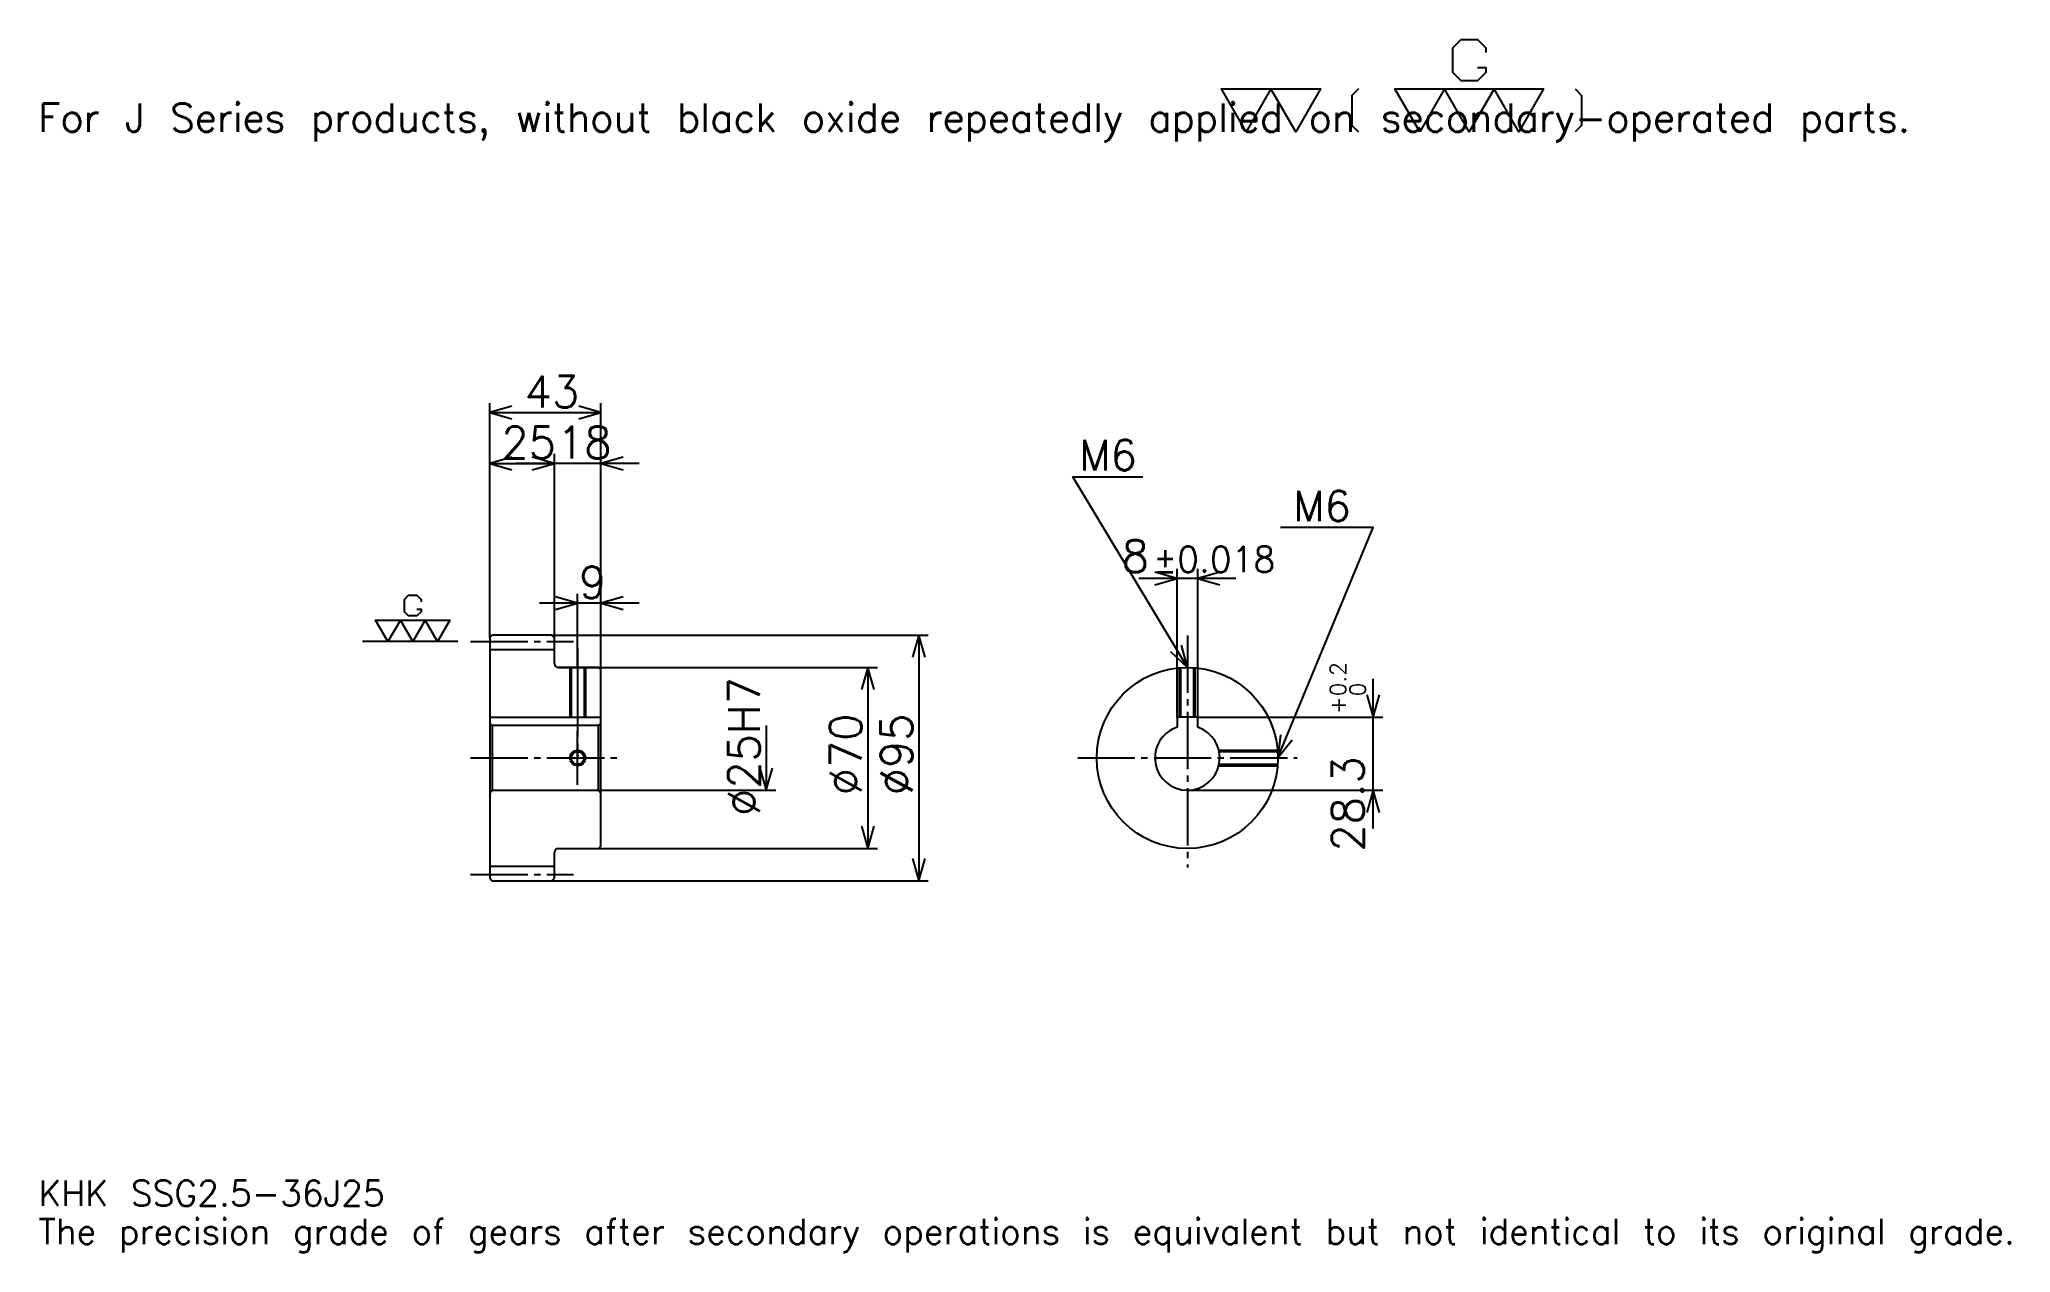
# Model space of a CAD drawing. Extents: x 25 to 787, y 9 to 478.
import ezdxf

# ---------------------------------------------------------------- set-up
doc = ezdxf.new("R2010")
doc.units = 0
doc.linetypes.add('DASHDOT', pattern=[29.478262, 22.108696, -2.456522, 2.456522, -2.456522])
doc.layers.get('0').update_dxf_attribs({"linetype": 'CONTINUOUS'})
doc.layers.add('DASHDOT', color=6, linetype='DASHDOT')
doc.styles.add('KANJI', font='TXT', dxfattribs={"bigfont": 'BIGFONT'})

msp = doc.modelspace()

# ---------------------------------------------------------------- linework, layer by layer
at = {"color": 5}
for p, q in [((198.978271, 247.706512), (198.978271, 337.369568)), ((241.978271, 247.706512), (241.978271, 337.369568)), ((198.978271, 333.684784), (241.978271, 333.684784)), ((198.978271, 314.032593), (223.978271, 314.032593)), ((256.717407, 314.032593), (209.239136, 314.032593)), ((223.978271, 247.706512), (223.978271, 317.717377)), ((487.326111, 269.597809), (449.847839, 269.597809)), ((464.586975, 216.006516), (464.586975, 273.282593)), ((472.586975, 216.006516), (472.586975, 273.282593)), ((256.717407, 259.989136), (218.239136, 259.989136)), ((232.978271, 247.706512), (232.978271, 263.673889)), ((198.978271, 246.706512), (198.978271, 247.706512)), ((222.978271, 247.706512), (241.978271, 247.706512)), ((223.978271, 246.706512), (223.978271, 247.706512)), ((232.978271, 235.206512), (232.978271, 247.706512)), ((232.978271, 235.206512), (232.978271, 247.706512)), ((241.978271, 247.706512), (368.489136, 247.706512)), ((241.978271, 234.206512), (241.978271, 247.706512)), ((364.804352, 247.706512), (364.804352, 152.706512)), ((225.478271, 235.206512), (241.978271, 235.206512)), ((241.978271, 235.206512), (348.836975, 235.206512)), ((345.152191, 235.206512), (345.152191, 165.206512)), ((540.434814, 172.967377), (540.434814, 230.745636)), ((472.586975, 216.006516), (544.119629, 216.006516)), ((305.847839, 212.706512), (305.847839, 187.706512)), ((241.978271, 187.706512), (309.532623, 187.706512)), ((468.586975, 187.706512), (544.119629, 187.706512)), ((225.478271, 165.206512), (241.978271, 165.206512)), ((241.978271, 165.206512), (348.836975, 165.206512)), ((222.978271, 152.706512), (241.978271, 152.706512)), ((241.978271, 152.706512), (368.489136, 152.706512))]:
    msp.add_line(p, q, dxfattribs=at)
at = {"color": 7}
msp.add_line((186.695663, 245.206512), (149.847839, 245.206512), dxfattribs=at)
at = {"color": 4}
for p, q in [((198.978271, 242.081512), (223.978271, 242.081512)), ((198.978271, 216.006516), (241.978271, 216.006516)), ((240.978271, 212.706512), (241.978271, 213.706512)), ((199.978271, 212.706512), (199.978271, 187.706512)), ((240.978271, 187.706512), (241.978271, 186.706512)), ((198.978271, 158.331512), (223.978271, 158.331512))]:
    msp.add_line(p, q, dxfattribs=at)
at = {"color": 7}
for points in [[(580.721741, 467.083038), (583.915222, 467.083038), (583.915222, 465.166962), (580.721741, 461.97348), (574.334778, 461.97348), (571.141296, 465.166962), (571.141296, 474.747406), (574.334778, 477.940887), (580.721741, 477.940887), (583.915222, 474.747406), (583.915222, 472.831299)], [(491.304352, 442.17392), (481.723907, 458.779999), (520.045654, 458.779999), (510.46521, 442.17392), (500.884796, 458.779999), (491.304352, 442.17392)], [(534.735657, 458.779999), (532.180847, 456.22522), (532.180847, 444.728699), (534.735657, 442.17392)], [(558.367371, 442.17392), (548.786987, 458.779999), (606.269592, 458.779999), (596.689148, 442.17392), (587.108704, 458.779999), (577.528259, 442.17392), (567.947815, 458.779999), (558.367371, 442.17392)], [(618.404785, 458.779999), (620.959595, 456.22522), (620.959595, 444.728699), (618.404785, 442.17392)], [(170.851105, 257.661072), (172.447845, 257.661072), (172.447845, 256.703033), (170.851105, 255.106293), (167.657623, 255.106293), (166.060883, 256.703033), (166.060883, 261.493256), (167.657623, 263.089996), (170.851105, 263.089996), (172.447845, 261.493256), (172.447845, 260.535217)], [(159.67392, 245.206512), (154.883698, 253.509552), (183.625015, 253.509552), (178.834793, 245.206512), (174.044571, 253.509552), (169.254364, 245.206512), (164.464142, 253.509552), (159.67392, 245.206512)]]:
    msp.add_lwpolyline(points, dxfattribs=at)
at = {"color": 5}
for points in [[(207.576096, 336.141296), (198.978271, 333.684784), (207.576096, 331.228271)], [(233.380447, 331.228271), (241.978271, 333.684784), (233.380447, 336.141296)], [(207.576096, 316.489136), (198.978271, 314.032593), (207.576096, 311.57608)], [(215.380447, 311.57608), (223.978271, 314.032593), (215.380447, 316.489136)], [(215.380447, 311.57608), (223.978271, 314.032593), (215.380447, 316.489136)], [(250.576096, 316.489136), (241.978271, 314.032593), (250.576096, 311.57608)], [(468.586975, 235.206512), (424.369568, 308.902161), (451.391296, 308.902161)], [(503.586975, 200.206512), (540.434814, 289.25), (504.56955, 289.25)], [(455.989136, 267.141296), (464.586975, 269.597809), (455.989136, 272.054321)], [(481.184814, 272.054321), (472.586975, 269.597809), (481.184814, 267.141296)], [(224.380447, 257.532593), (232.978271, 259.989136), (224.380447, 262.445648)], [(250.576096, 262.445648), (241.978271, 259.989136), (250.576096, 257.532593)], [(367.260864, 239.108688), (364.804352, 247.706512), (362.347839, 239.108688)], [(462.056976, 241.315216), (468.586975, 235.206512), (466.269867, 243.842957)], [(347.608704, 226.608688), (345.152191, 235.206512), (342.695679, 226.608688)], [(537.978271, 224.60434), (540.434814, 216.006516), (542.891357, 224.60434)], [(504.604706, 209.090286), (503.586975, 200.206512), (509.144379, 207.21167)], [(303.391327, 196.304337), (305.847839, 187.706512), (308.304352, 196.304337)], [(542.891357, 179.108688), (540.434814, 187.706512), (537.978271, 179.108688)], [(342.695679, 173.804337), (345.152191, 165.206512), (347.608704, 173.804337)], [(362.347839, 161.304337), (364.804352, 152.706512), (367.260864, 161.304337)]]:
    msp.add_lwpolyline(points, dxfattribs=at)
at = {"color": 4}
for points in [[(223.978271, 236.706512), (223.978271, 246.706512), (222.978271, 247.706512), (199.978271, 247.706512), (198.978271, 246.706512), (198.978271, 186.706512)], [(225.478271, 165.206512), (240.978271, 165.206512), (241.978271, 166.206512), (241.978271, 234.206512), (240.978271, 235.206512), (225.478271, 235.206512)], [(229.978271, 235.206512), (229.978271, 216.006516)], [(230.51828, 235.206512), (230.51828, 216.006516)], [(235.438263, 235.206512), (235.438263, 216.006516)], [(235.978271, 235.206512), (235.978271, 216.006516)], [(465.586975, 216.006516), (465.586975, 235.077698)], [(466.126984, 216.006516), (466.126984, 235.119949)], [(471.046967, 216.006516), (471.046967, 235.119949)], [(471.586975, 216.006516), (471.586975, 235.077698)], [(198.978271, 186.706512), (199.978271, 187.706512), (240.978271, 187.706512), (240.978271, 212.706512), (199.978271, 212.706512), (198.978271, 213.706512)], [(472.586975, 212.049225), (472.586975, 216.006516), (464.586975, 216.006516), (464.586975, 212.049225)], [(480.721649, 203.206512), (503.45816, 203.206512)], [(480.842529, 202.666519), (503.500427, 202.666519)], [(480.721649, 197.206512), (503.45816, 197.206512)], [(480.842529, 197.746506), (503.500427, 197.746506)], [(198.978271, 186.706512), (198.978271, 153.706512), (199.978271, 152.706512), (222.978271, 152.706512), (223.978271, 153.706512), (223.978271, 163.706512)]]:
    msp.add_lwpolyline(points, dxfattribs=at)
for centre, radius in [((468.586975, 200.206512), 35), ((232.978271, 200.206512), 2.46)]:
    msp.add_circle(centre, radius, dxfattribs=at)
at = {"color": 7}
msp.add_circle((232.978271, 200.206512), 3, dxfattribs=at)
at = {"color": 4}
for centre, radius, start, end in [((225.478271, 236.706512), 1.5, 180, 270), ((468.586975, 200.206512), 12.5, 108.662925185, 71.337074815), ((225.478271, 163.706512), 1.5, 90, 180)]:
    msp.add_arc(centre, radius, start, end, dxfattribs=at)
at = {"layer": 'DASHDOT', "color": 7}
for p, q in [((191.608704, 245.206512), (231.347839, 245.206512)), ((468.586975, 247.48912), (468.586975, 157.836945)), ((232.978271, 235.206512), (232.978271, 200.206512)), ((191.608704, 200.206512), (249.347839, 200.206512)), ((426.217407, 200.206512), (510.956543, 200.206512)), ((191.608704, 155.206512), (231.347839, 155.206512))]:
    msp.add_line(p, q, dxfattribs=at)
for points in [[(232.978271, 242.57608), (232.978271, 208.636948)], [(232.978271, 189.836945), (232.978271, 210.57608)], [(222.608704, 200.206512), (243.347839, 200.206512)]]:
    msp.add_lwpolyline(points, dxfattribs=at)

# ---------------------------------------------------------------- texts
at = {"color": 7, "style": 'KANJI'}
for s, height, p in [('For J Series products, without black oxide repeatedly applied on secondary-operated parts.', 11.054348, (24.565218, 442.17392)), ('43', 12.282609, (212.494568, 335.649994)), ('25', 12.282609, (203.494583, 315.997803)), ('18', 12.282609, (224.994568, 315.997803)), ('M6', 11.791305, (426.826111, 311.358704)), ('M6', 11.791305, (509.482605, 291.706512)), ('8', 12.282609, (443.233246, 272.054321)), ('%%p0.018', 9.826087, (455.39151, 272.054321)), ('9', 12.282609, (233.48642, 261.954346)), ('KHK SSG2.5-36J25', 9.826087, (24.565218, 27.02174)), ('The precision grade of gears after secondary operations is equivalent but not identical to its original grade.', 9.826087, (24.565218, 12.282609))]:
    msp.add_text(s, height=height, dxfattribs=at).set_placement(p)
for s, height, p in [('0.2', 6.141304, (529.871765, 224.046646)), ('%%c25H7', 12.282609, (303.391327, 177.790756)), ('0', 6.141304, (537.487, 224.046646)), ('+', 6.141304, (529.871765, 217.168381)), ('%%c70', 12.282609, (342.695679, 185.774445)), ('%%c95', 12.282609, (362.347839, 185.774445)), ('28.3', 12.282609, (536.75, 164.004395))]:
    msp.add_text(s, height=height, rotation=90, dxfattribs=at).set_placement(p)

doc.saveas('drawing.dxf')
